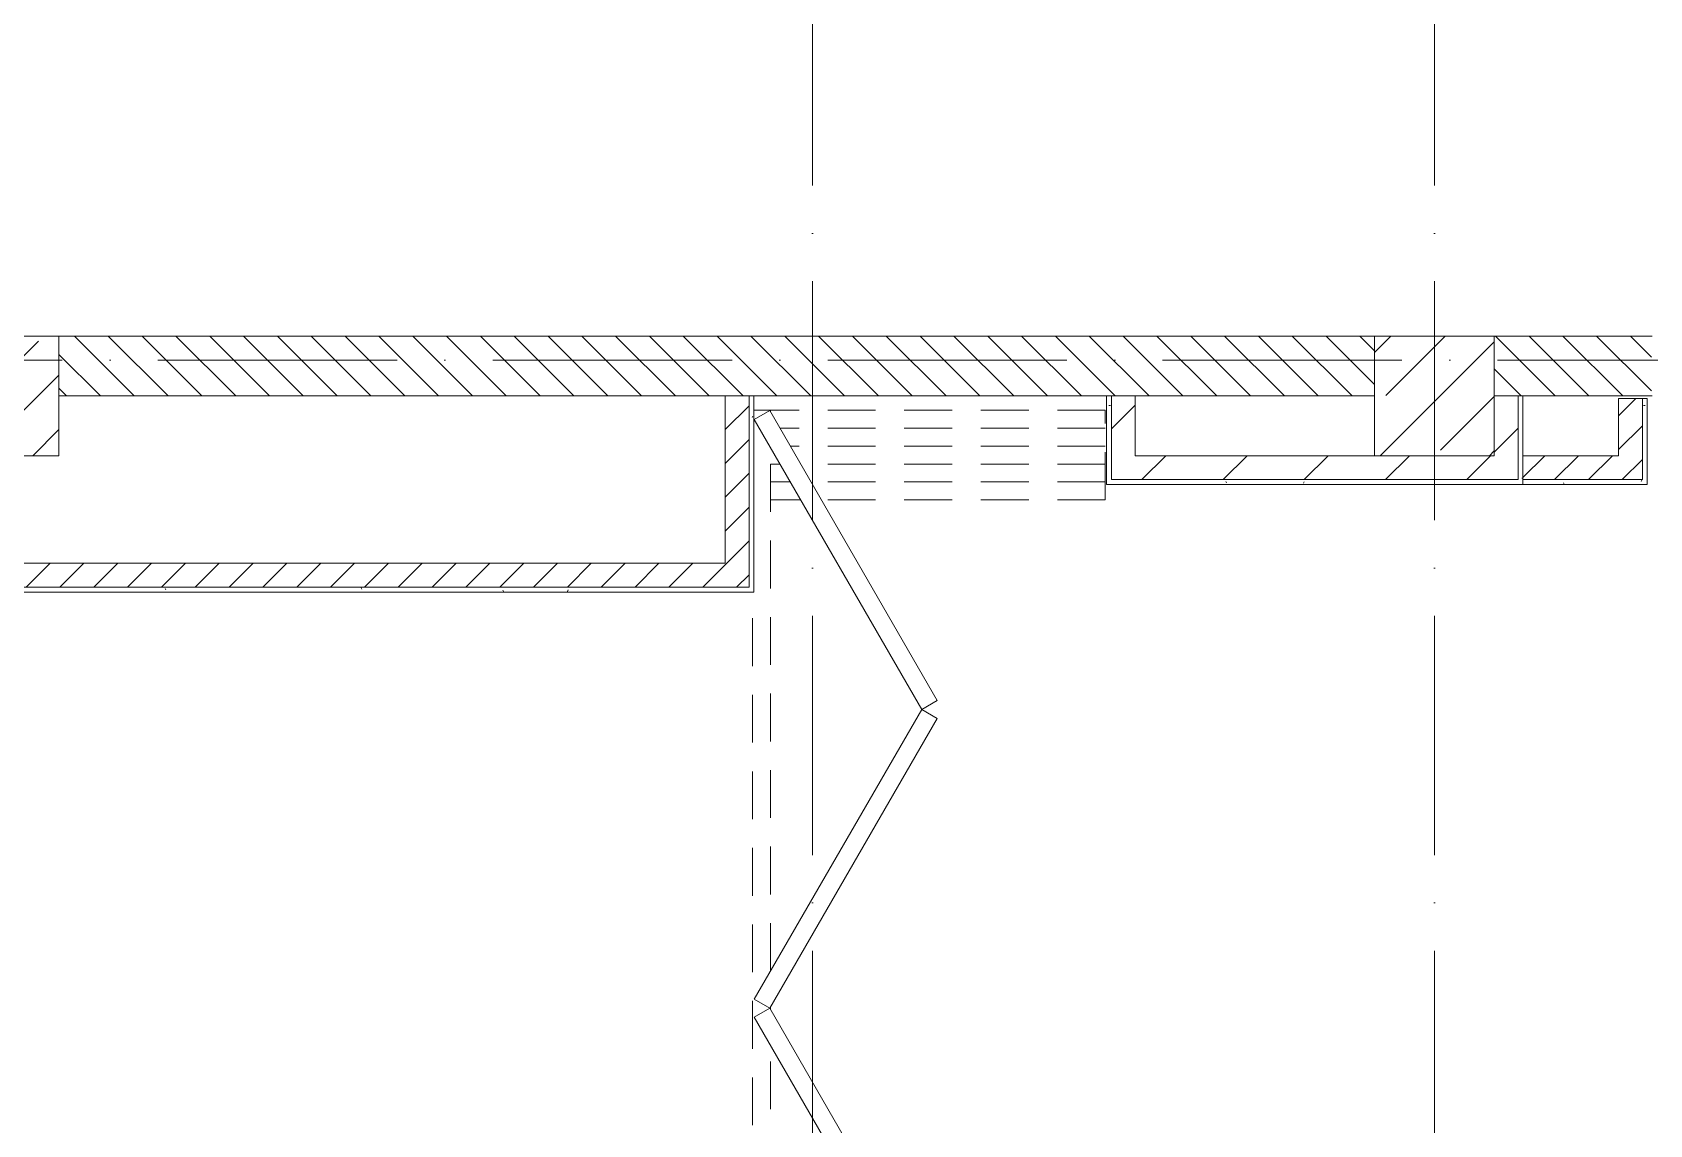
# Model space of a CAD drawing. Header units: millimetres. Extents: x -6467 to 106027, y -7090 to 195095.
# Drawn here: x 20299 to 27059, y 105397 to 109966 of the extents above; entities that cross this region are included whole.
import ezdxf

# ---------------------------------------------------------------- set-up
doc = ezdxf.new("R2010")
doc.units = ezdxf.units.MM
doc.linetypes.add('200_ШТРИХ__ш1_п0_6_', pattern=[320, 200, -120])
doc.linetypes.add('50_200_ШТРИХ_1Т_ш5_п1_п1_', pattern=[1400, 1000, -200, 0, -200])
for name, color, linetype, lineweight in [('A-DOOR-2', 7, 'Continuous', 5), ('A-DOOR-3', 7, '200_ШТРИХ__ш1_п0_6_', 5), ('A-DOOR-FRAM', 7, 'Continuous', 9), ('A-WALL', 7, 'Continuous', 5), ('A-WALL-FNSH-1', 7, 'Continuous', 5), ('I-WALL', 7, 'Continuous', 5), ('S-COLS', 7, 'Continuous', 9), ('S-COLS-1', 7, 'Continuous', 5)]:
    doc.layers.add(name, color=color, linetype=linetype, lineweight=lineweight)
for name, color, linetype, lineweight, true_color in [('A-GENM-1', 7, 'Continuous', 9, 0xaaaaaa), ('I-WALL-1', 7, 'Continuous', 5, 0x787878), ('Оси-3', 7, '50_200_ШТРИХ_1Т_ш5_п1_п1_', 9, 0xaaaaaa)]:
    doc.layers.add(name, color=color, linetype=linetype, lineweight=lineweight, true_color=true_color)
pattern_1 = [(45, (109.45, 102614.03), (-169.7056, 169.7056), [])]
pattern_2 = [(0, (109.45, 102614.03), (406.4, 101.6), [6.706, -298.094, 6.706, -298.094, -1625.6]), (0, (109.45, 102614.03), (406.4, 101.6), [-609.6, 6.706, -602.894, 6.706, -298.094, -711.2]), (0, (109.45, 102614.03), (406.4, 101.6), [-1524, 6.706, -196.494, 6.706, -501.294]), (120, (261.85, 102664.83), (-291.18818, 301.15272), [6.706, -298.094, 6.706, -298.094, -1625.6]), (120, (261.85, 102664.83), (-291.18818, 301.15272), [-609.6, 6.706, -602.894, 6.706, -298.094, -711.2]), (120, (261.85, 102664.83), (-291.18818, 301.15272), [-1524, 6.706, -196.494, 6.706, -501.294]), (240, (312.65, 102868.03), (-115.21182, -402.75272), [6.706, -298.094, 6.706, -298.094, -1625.6]), (240, (312.65, 102868.03), (-115.21182, -402.75272), [-609.6, 6.706, -602.894, 6.706, -298.094, -711.2]), (240, (312.65, 102868.03), (-115.21182, -402.75272), [-1524, 6.706, -196.494, 6.706, -501.294])]
pattern_3 = [(45, (109.45, 102614.03), (-70.71068, 70.71068), [])]

# ---------------------------------------------------------------- blocks, each defined once
blk = doc.blocks.new('BSC_Колонна _Прямоугольная - 500х500-V82-АИ_План этажа Радиаторы_3')
at = {"layer": 'S-COLS-1'}
h = blk.add_hatch(dxfattribs=at)
h.set_pattern_fill('FP_110', color=256, style=0, pattern_type=2)
h.set_pattern_definition([(45, (-20050, -5831.04), (-228.0985, 228.0985), []), (45, (-19821.9, -5831.04), (-228.0985, 228.0985), [403.225, -80.645, 6.706, -73.939])])
h.paths.add_polyline_path([(-250, -250), (250, -250), (250, 250), (-250, 250)])
for p, q in [((250, 250), (-250, 250)), ((-250, 250), (-250, -250)), ((250, -250), (250, 250)), ((-250, -250), (250, -250))]:
    blk.add_line(p, q, dxfattribs=at)
blk = doc.blocks.new('DOR__перегородка__Прямоугольная - Вн_ДПГ_7150х3600h-V87-АИ_План этажа Радиаторы_3')
at = {"layer": 'A-DOOR-3'}
for p, q in [((0, 0), (6390, 0)), ((0, -75), (0, 0)), ((7150, -1474.2), (7150, -5.2)), ((0, -75), (1994.5, -75)), ((2144.5, -75), (2156.7, -75)), ((2306.7, -75), (4493.8, -75)), ((4643.8, -75), (4655, -75)), ((4805, -75), (6993.2, -75)), ((6775.2, -200.9), (6775.2, -75)), ((6850.2, -157.6), (6850.2, -75)), ((6925.2, -114.3), (6925.2, -75)), ((7075.2, -1474.2), (7075.2, -114.3)), ((7143.2, -75), (7150, -75)), ((6925.2, -1474.2), (6925.2, -200.9)), ((7000.2, -1474.2), (7000.2, -157.6)), ((6850.2, -1474.2), (6850.2, -244.2)), ((6775.2, -1474.2), (6775.2, -287.5)), ((6775.2, -1474.2), (7150, -1474.2))]:
    blk.add_line(p, q, dxfattribs=at)
at = {"layer": 'A-DOOR-FRAM'}
for p, q in [((-310.9, -6.7), (-348.4, -71.7)), ((901.5, -706.9), (-310.9, -6.7)), ((2112.7, -6.7), (900.4, -706.9)), ((2150.3, -71.7), (2112.7, -6.7)), ((2188.4, -6.7), (2150.9, -71.7)), ((3400.8, -706.9), (2188.4, -6.7)), ((4612.1, -6.7), (3399.7, -706.9)), ((4649.6, -71.7), (4612.1, -6.7)), ((4686.7, -6.7), (4649.2, -71.7)), ((5899.1, -706.9), (4686.7, -6.7)), ((7111.4, -6.7), (5899.1, -706.9)), ((7148.9, -71.7), (7111.4, -6.7)), ((-348.4, -71.7), (863.9, -771.8)), ((937.9, -771.8), (2150.3, -71.7)), ((2150.9, -71.7), (3363.3, -771.8)), ((3437.3, -771.8), (4649.6, -71.7)), ((4649.2, -71.7), (5861.6, -771.8)), ((5936.6, -771.8), (7148.9, -71.7)), ((863.9, -771.8), (901.5, -706.9)), ((900.4, -706.9), (937.9, -771.8)), ((3363.3, -771.8), (3400.8, -706.9)), ((3399.7, -706.9), (3437.3, -771.8)), ((5861.6, -771.8), (5899.1, -706.9)), ((5899.1, -706.9), (5936.6, -771.8))]:
    blk.add_line(p, q, dxfattribs=at)
blk = doc.blocks.new('BSC_Колонна _Прямоугольная - 500х500-V192-АИ_План этажа Радиаторы_3')
at = {"layer": 'S-COLS-1'}
h = blk.add_hatch(dxfattribs=at)
h.set_pattern_fill('FP_142', color=256, style=0, pattern_type=2)
h.set_pattern_definition([(45, (-26050, -5831.04), (-228.0985, 228.0985), []), (45, (-25821.9, -5831.04), (-228.0985, 228.0985), [403.225, -80.645, 6.706, -73.939])])
h.paths.add_polyline_path([(-250, -250), (250, -250), (250, 250), (-250, 250)])
for p, q in [((250, 250), (-250, 250)), ((-250, 250), (-250, -250)), ((250, -250), (250, 250)), ((-250, -250), (250, -250))]:
    blk.add_line(p, q, dxfattribs=at)
blk = doc.blocks.new('АР_Перемычка1 - АР_Перемычка-25567629-АИ_План этажа Радиаторы_3')
at = {"layer": 'A-GENM-1'}
blk.add_line((-350, -125), (-343, -125), dxfattribs=at)

msp = doc.modelspace()

# ---------------------------------------------------------------- hatches: boundary and pattern name
at = {"layer": 'I-WALL'}
h = msp.add_hatch(dxfattribs=at)
h.set_pattern_fill('FP_2', color=256, style=0, pattern_type=2)
h.set_pattern_definition([(135, (109.45, 102614.03), (-70.71068, -70.71068), [])])
h.paths.add_polyline_path([(34469.4, 108445.1), (34909.4, 108445.1), (34909.4, 108695.1), (33784.8, 108695.1), (33784.8, 108445.1), (34304.9, 108445.1)])
h.paths.add_polyline_path([(32234.4, 108445.1), (32584.8, 108445.1), (32584.8, 108695.1), (31052.4, 108695.1), (31052.4, 108445.1), (31984.4, 108445.1)])
h.paths.add_polyline_path([(28909.4, 108445.1), (28909.4, 108695.1), (28831.4, 108693.1), (28831.4, 108445.1)])
h.paths.add_polyline_path([(25909.4, 108445.1), (25909.4, 108695.1), (20409.4, 108695.1), (20409.4, 108445.1), (24909.4, 108445.1)])
h.paths.add_polyline_path([(27067.4, 108445.1), (27067.4, 108447.1), (27067.4, 108695.1), (26409.4, 108693.1), (26409.4, 108445.1), (26529.4, 108445.1)])
h.paths.add_polyline_path([(29409.4, 108445.1), (29449.4, 108445.1), (29449.4, 108695.1), (29409.4, 108695.1), (29409.4, 108530.1)])
h.paths.add_polyline_path([(30149.4, 108445.1), (30352.4, 108445.1), (30352.4, 108695.1), (30149.4, 108695.1), (30149.4, 108530.1)])
h.paths.add_polyline_path([(19909.4, 108445.1), (19909.4, 108695.1), (17409.4, 108695.1), (17409.4, 108445.1)])
h.paths.add_polyline_path([(16811.4, 108445.1), (16909.4, 108447.1), (16909.4, 108695.1), (16811.4, 108693.1), (16809.4, 108445.1)])
h.paths.add_polyline_path([(15009.4, 108445.1), (15047.4, 108447.1), (15047.4, 108695.1), (15009.4, 108693.1), (15009.4, 108447.1)])
h.paths.add_polyline_path([(12254.8, 108445.1), (12839.4, 108445.1), (12839.4, 108695.1), (12254.8, 108695.1)])
h.paths.add_polyline_path([(9979.8, 108445.1), (10509.4, 108445.1), (10509.4, 108695.1), (9974.8, 108695.1), (9974.8, 108445.1)])
h.paths.add_polyline_path([(11009.4, 108445.1), (11104.8, 108445.1), (11104.8, 108695.1), (11009.4, 108695.1), (11009.4, 108654.7)])
h.paths.add_polyline_path([(14409.4, 108445.1), (14509.4, 108445.1), (14509.4, 108695.1), (13989.4, 108695.1), (13989.4, 108445.1), (14389.4, 108445.1)])
h.paths.add_polyline_path([(7164.4, 108445.1), (8724.8, 108445.1), (8724.8, 108695.1), (7159.4, 108695.1), (7159.4, 108445.1)])
h.paths.add_polyline_path([(5909.4, 108445.1), (6009.4, 108445.1), (6009.4, 108695.1), (5909.4, 108695.1)])
h = msp.add_hatch(dxfattribs=at)
h.set_pattern_fill('FP_5', color=256, style=0, pattern_type=2)
h.set_pattern_definition(pattern_3)
h.paths.add_polyline_path([(23294.7, 107645.1), (23294.7, 108445.1), (23194.7, 108445.1), (23194.7, 107645.1)])
h = msp.add_hatch(dxfattribs=at)
h.set_pattern_fill('FP_4', color=256, style=0, pattern_type=2)
h.set_pattern_definition(pattern_1)
h.paths.add_polyline_path([(24909.4, 108095.1), (24909.4, 108445.1), (24809.4, 108445.1), (24809.4, 108095.1)])
h = msp.add_hatch(dxfattribs=at)
h.set_pattern_fill('FP_4', color=256, style=0, pattern_type=2)
h.set_pattern_definition(pattern_1)
h.paths.add_polyline_path([(26509.4, 108095.1), (26509.4, 108445.1), (26409.4, 108445.1), (26409.4, 108095.1)])
h = msp.add_hatch(dxfattribs=at)
h.set_pattern_fill('FP_5', color=256, style=0, pattern_type=2)
h.set_pattern_definition(pattern_3)
h.paths.add_polyline_path([(27029.4, 108095.1), (27029.4, 108435.1), (26929.4, 108435.1), (26929.4, 108095.1)])
h = msp.add_hatch(dxfattribs=at)
h.set_pattern_fill('FP_4', color=256, style=0, pattern_type=2)
h.set_pattern_definition(pattern_1)
h.paths.add_polyline_path([(26409.4, 108095.1), (26409.4, 108195.1), (24909.4, 108195.1), (24909.4, 108095.1), (26034.1, 108095.1)])
h = msp.add_hatch(dxfattribs=at)
h.set_pattern_fill('FP_5', color=256, style=0, pattern_type=2)
h.set_pattern_definition(pattern_3)
h.paths.add_polyline_path([(26929.4, 108095.1), (26929.4, 108195.1), (26529.4, 108195.1), (26529.4, 108095.1)])
h = msp.add_hatch(dxfattribs=at)
h.set_pattern_fill('FP_5', color=256, style=0, pattern_type=2)
h.set_pattern_definition(pattern_3)
h.paths.add_polyline_path([(23194.7, 107645.1), (23194.7, 107745.1), (18901.3, 107745.1), (18901.3, 107645.1), (22725.8, 107645.1)])
at = {"layer": 'I-WALL-1'}
h = msp.add_hatch(dxfattribs=at)
h.set_pattern_fill('FP_3', color=256, style=0, pattern_type=2)
h.set_pattern_definition(pattern_2)
h.paths.add_polyline_path([(23314.7, 107625.1), (23314.7, 108445.1), (23294.7, 108445.1), (23294.7, 107625.1)])
h = msp.add_hatch(dxfattribs=at)
h.set_pattern_fill('FP_3', color=256, style=0, pattern_type=2)
h.set_pattern_definition(pattern_2)
h.paths.add_polyline_path([(24809.4, 108075.1), (24809.4, 108445.1), (24789.4, 108445.1), (24789.4, 108075.1)])
h = msp.add_hatch(dxfattribs=at)
h.set_pattern_fill('FP_3', color=256, style=0, pattern_type=2)
h.set_pattern_definition(pattern_2)
h.paths.add_polyline_path([(26529.4, 108075.1), (26529.4, 108445.1), (26509.4, 108445.1), (26509.4, 108075.1)])
h = msp.add_hatch(dxfattribs=at)
h.set_pattern_fill('FP_3', color=256, style=0, pattern_type=2)
h.set_pattern_definition(pattern_2)
h.paths.add_polyline_path([(27049.4, 108075.1), (27049.4, 108435.1), (27029.4, 108435.1), (27029.4, 108075.1)])
h = msp.add_hatch(dxfattribs=at)
h.set_pattern_fill('FP_3', color=256, style=0, pattern_type=2)
h.set_pattern_definition(pattern_2)
h.paths.add_polyline_path([(26034.1, 108075.1), (26509.4, 108075.1), (26509.4, 108095.1), (24809.4, 108095.1), (24809.4, 108075.1), (24909.4, 108075.1)])
h = msp.add_hatch(dxfattribs=at)
h.set_pattern_fill('FP_3', color=256, style=0, pattern_type=2)
h.set_pattern_definition(pattern_2)
h.paths.add_polyline_path([(27029.4, 108075.1), (27029.4, 108095.1), (26529.4, 108095.1), (26529.4, 108075.1), (26929.4, 108075.1)])
h = msp.add_hatch(dxfattribs=at)
h.set_pattern_fill('FP_3', color=256, style=0, pattern_type=2)
h.set_pattern_definition(pattern_2)
h.paths.add_polyline_path([(23294.7, 107625.1), (23294.7, 107645.1), (18801.3, 107645.1), (18801.3, 107625.1), (23194.7, 107625.1)])

# ---------------------------------------------------------------- linework, layer by layer
at = {"layer": 'A-WALL'}
for p, q in [((25909.4, 108695.1), (20409.4, 108695.1)), ((27069.4, 108695.1), (26409.4, 108695.1)), ((20409.4, 108445.1), (25909.4, 108445.1)), ((23294.7, 108445.1), (23294.7, 107645.1)), ((24809.4, 108445.1), (24809.4, 108095.1)), ((26409.4, 108445.1), (27069.4, 108445.1)), ((26509.4, 108095.1), (26509.4, 108445.1)), ((27029.4, 108435.1), (27029.4, 108095.1)), ((24809.4, 108095.1), (26509.4, 108095.1)), ((27029.4, 108095.1), (26529.4, 108095.1)), ((23294.7, 107645.1), (18801.3, 107645.1))]:
    msp.add_line(p, q, dxfattribs=at)
at = {"layer": 'A-WALL-FNSH-1'}
for p, q in [((23194.7, 108445.1), (23194.7, 107745.1)), ((23314.7, 107625.1), (23314.7, 108445.1)), ((24789.4, 108445.1), (24789.4, 108075.1)), ((24909.4, 108195.1), (24909.4, 108445.1)), ((26529.4, 108445.1), (26529.4, 108075.1)), ((27049.4, 108435.1), (26929.4, 108435.1)), ((26929.4, 108435.1), (26929.4, 108195.1)), ((27049.4, 108075.1), (27049.4, 108435.1)), ((25909.4, 108195.1), (24909.4, 108195.1)), ((26929.4, 108195.1), (26529.4, 108195.1)), ((24789.4, 108075.1), (27049.4, 108075.1)), ((23194.7, 107745.1), (18901.3, 107745.1)), ((18781.3, 107625.1), (23314.7, 107625.1))]:
    msp.add_line(p, q, dxfattribs=at)
at = {"layer": 'Оси-3'}
for p, q in [((23559.4, 96724.3), (23559.4, 152250.1)), ((26159.4, 96724.3), (26159.4, 114331)), ((90428.2, 108595.1), (-5157.9, 108595.1))]:
    msp.add_line(p, q, dxfattribs=at)

# ---------------------------------------------------------------- block references
at = {"layer": 'A-DOOR-2', "rotation": 89.9999999999999}
msp.add_blockref('DOR__перегородка__Прямоугольная - Вн_ДПГ_7150х3600h-V87-АИ_План этажа Радиаторы_3', (23309.4, 101235.1), dxfattribs=at)
at = {"layer": 'A-GENM-1'}
msp.add_blockref('АР_Перемычка1 - АР_Перемычка-25567629-АИ_План этажа Радиаторы_3', (27069.4, 108570.1), dxfattribs=at)
at = {"layer": 'S-COLS'}
for name, p in [('BSC_Колонна _Прямоугольная - 500х500-V82-АИ_План этажа Радиаторы_3', (20159.4, 108445.1)), ('BSC_Колонна _Прямоугольная - 500х500-V192-АИ_План этажа Радиаторы_3', (26159.4, 108445.1))]:
    msp.add_blockref(name, p, dxfattribs=at)

doc.saveas('drawing.dxf')
